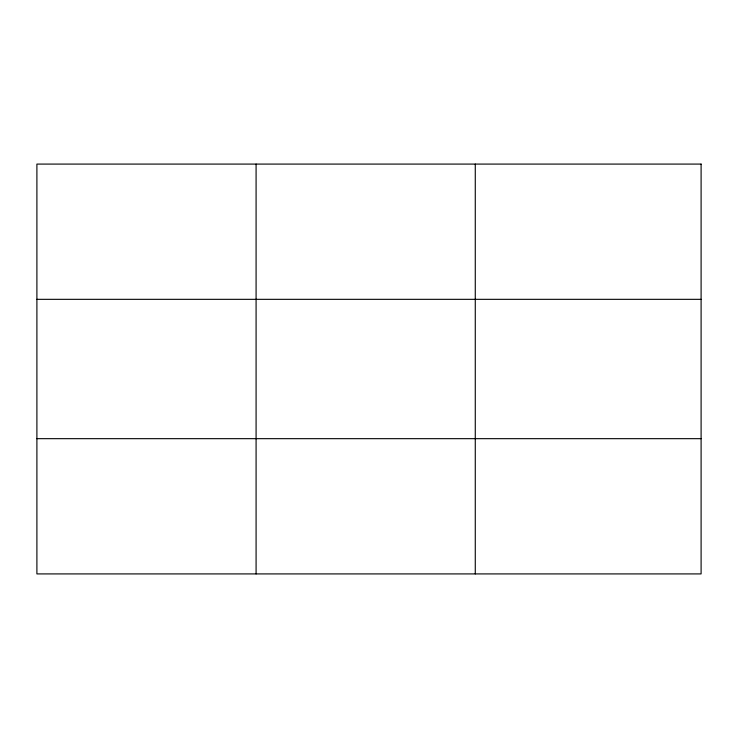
<?xml version="1.0" encoding="UTF-8"?>
<svg xmlns="http://www.w3.org/2000/svg" width="738" height="738" viewBox="0 0 738 738"><rect width="100%" height="100%" fill="white"/><g stroke="black" fill="none" stroke-linecap="round" stroke-linejoin="round"><path stroke-width="1.11" d="M256.086 164.085L256.086 573.915M475.272 164.085L475.272 573.915M36.9 299.333L701.1 299.333M36.9 438.667L701.1 438.667M701.1 164.085L701.1 573.915L36.9 573.915L36.9 164.085L701.1 164.085"/></g></svg>
